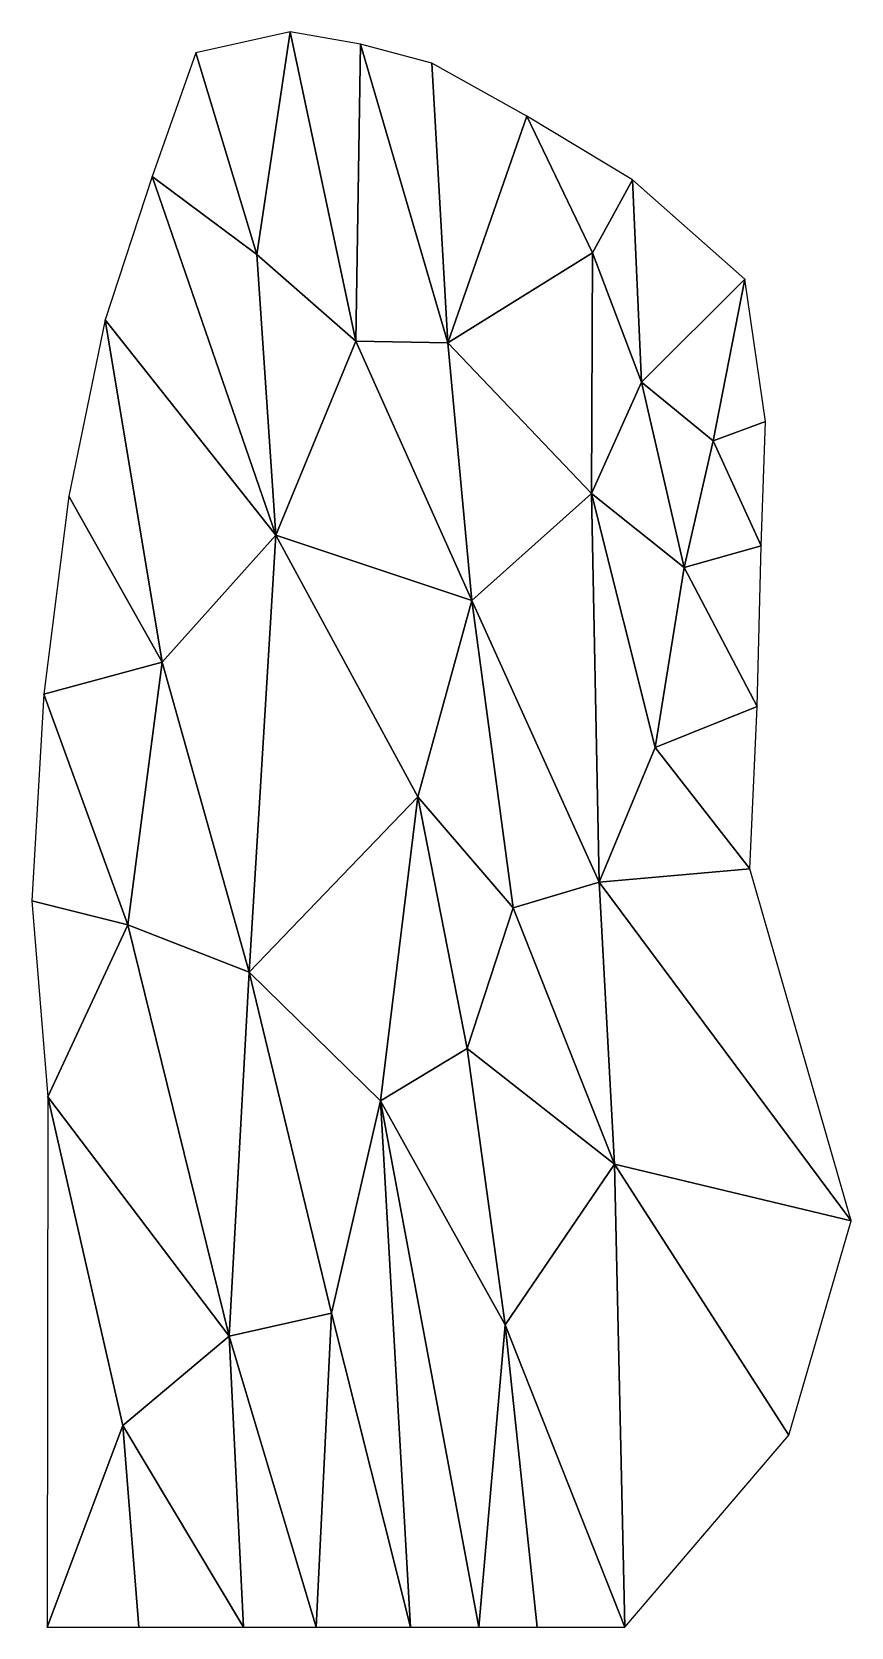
# Model space of a CAD drawing. Header units: metres. Extents: x 550953 to 551521, y 7816554 to 7817659.
import ezdxf

# ---------------------------------------------------------------- set-up
doc = ezdxf.new("R2010")
doc.units = ezdxf.units.M

msp = doc.modelspace()

# ---------------------------------------------------------------- linework, layer by layer
at = {"layer": 'SmallFault_Depth'}
for points in [[(551066.603516, 7817644.92578, -10550.40332), (551108.798096, 7817505.14795, -10508.095703), (551131.898438, 7817659.47266, -10383.323242)], [(551131.898438, 7817659.47266, -10383.323242), (551108.798096, 7817505.14795, -10508.095703), (551177.468994, 7817445.07764, -10329.095703)], [(551177.468994, 7817445.07764, -10329.095703), (551180.669678, 7817650.86035, -10258.273438), (551131.898438, 7817659.47266, -10383.323242)], [(551241.302734, 7817443.82031, -10126.487305), (551180.669678, 7817650.86035, -10258.273438), (551177.468994, 7817445.07764, -10329.095703)], [(551230.236328, 7817637.86719, -10133.916016), (551180.669678, 7817650.86035, -10258.273438), (551241.302734, 7817443.82031, -10126.487305)], [(551066.603516, 7817644.92578, -10550.40332), (551036.303955, 7817559.12891, -10714.674805), (551108.798096, 7817505.14795, -10508.095703)], [(551241.302734, 7817443.82031, -10126.487305), (551295.905273, 7817601.00488, -9978.935547), (551230.236328, 7817637.86719, -10133.916016)], [(551295.905273, 7817601.00488, -9978.935547), (551241.302734, 7817443.82031, -10126.487305), (551341.474609, 7817506.33984, -9895.339844)], [(551369.222656, 7817557.00781, -9829.345703), (551295.905273, 7817601.00488, -9978.935547), (551341.474609, 7817506.33984, -9895.339844)], [(551122.058594, 7817310.59375, -10559.50293), (551036.303955, 7817559.12891, -10714.674805), (551003.748047, 7817459.95703, -10870.277344)], [(551122.058594, 7817310.59375, -10559.50293), (551108.798096, 7817505.14795, -10508.095703), (551036.303955, 7817559.12891, -10714.674805)], [(551341.474609, 7817506.33984, -9895.339844), (551375.461426, 7817416.74219, -9855.679688), (551369.222656, 7817557.00781, -9829.345703)], [(551447.179688, 7817488.13281, -9713.237305), (551369.222656, 7817557.00781, -9829.345703), (551375.461426, 7817416.74219, -9855.679688)], [(551341.474609, 7817506.33984, -9895.339844), (551241.302734, 7817443.82031, -10126.487305), (551340.761719, 7817339.45703, -9931.913086)], [(551375.461426, 7817416.74219, -9855.679688), (551341.474609, 7817506.33984, -9895.339844), (551340.761719, 7817339.45703, -9931.913086)], [(551122.058594, 7817310.59375, -10559.50293), (551177.468994, 7817445.07764, -10329.095703), (551108.798096, 7817505.14795, -10508.095703)], [(551375.461426, 7817416.74219, -9855.679688), (551425.110596, 7817376.00439, -9768.211914), (551447.179688, 7817488.13281, -9713.237305)], [(551461.378418, 7817389.3877, -9694.879883), (551447.179688, 7817488.13281, -9713.237305), (551425.110596, 7817376.00439, -9768.211914)], [(550978.556641, 7817337.58984, -10979.431641), (551043.325317, 7817222.61572, -10797.324219), (551003.748047, 7817459.95703, -10870.277344)], [(551003.748047, 7817459.95703, -10870.277344), (551043.325317, 7817222.61572, -10797.324219), (551122.058594, 7817310.59375, -10559.50293)], [(551122.058594, 7817310.59375, -10559.50293), (551257.966797, 7817265.32031, -10131.945312), (551177.468994, 7817445.07764, -10329.095703)], [(551241.302734, 7817443.82031, -10126.487305), (551177.468994, 7817445.07764, -10329.095703), (551257.966797, 7817265.32031, -10131.945312)], [(551241.302734, 7817443.82031, -10126.487305), (551257.966797, 7817265.32031, -10131.945312), (551340.761719, 7817339.45703, -9931.913086)], [(551340.761719, 7817339.45703, -9931.913086), (551405.077148, 7817288.25537, -9818.02832), (551375.461426, 7817416.74219, -9855.679688)], [(551375.461426, 7817416.74219, -9855.679688), (551405.077148, 7817288.25537, -9818.02832), (551425.110596, 7817376.00439, -9768.211914)], [(551458.323853, 7817303.28125, -9713.166992), (551461.378418, 7817389.3877, -9694.879883), (551425.110596, 7817376.00439, -9768.211914)], [(551458.323853, 7817303.28125, -9713.166992), (551425.110596, 7817376.00439, -9768.211914), (551405.077148, 7817288.25537, -9818.02832)], [(550961.269531, 7817200.25, -11044.191406), (551043.325317, 7817222.61572, -10797.324219), (550978.556641, 7817337.58984, -10979.431641)], [(551346.150024, 7817069.93604, -9937.209961), (551340.761719, 7817339.45703, -9931.913086), (551257.966797, 7817265.32031, -10131.945312)], [(551340.761719, 7817339.45703, -9931.913086), (551385.053101, 7817163.36475, -9869.425781), (551405.077148, 7817288.25537, -9818.02832)], [(551385.053101, 7817163.36475, -9869.425781), (551340.761719, 7817339.45703, -9931.913086), (551346.150024, 7817069.93604, -9937.209961)], [(551122.058594, 7817310.59375, -10559.50293), (551043.325317, 7817222.61572, -10797.324219), (551103.517578, 7817007.55469, -10651.443359)], [(551103.517578, 7817007.55469, -10651.443359), (551220.550781, 7817129.10547, -10282.96582), (551122.058594, 7817310.59375, -10559.50293)], [(551257.966797, 7817265.32031, -10131.945312), (551122.058594, 7817310.59375, -10559.50293), (551220.550781, 7817129.10547, -10282.96582)], [(551405.077148, 7817288.25537, -9818.02832), (551455.640747, 7817191.76465, -9741.21875), (551458.323853, 7817303.28125, -9713.166992)], [(551385.053101, 7817163.36475, -9869.425781), (551455.640747, 7817191.76465, -9741.21875), (551405.077148, 7817288.25537, -9818.02832)], [(551257.966797, 7817265.32031, -10131.945312), (551220.550781, 7817129.10547, -10282.96582), (551286.478027, 7817052.14355, -10081.984375)], [(551257.966797, 7817265.32031, -10131.945312), (551286.478027, 7817052.14355, -10081.984375), (551346.150024, 7817069.93604, -9937.209961)], [(551043.325317, 7817222.61572, -10797.324219), (550961.269531, 7817200.25, -11044.191406), (551019.441406, 7817040.47363, -10894.09668)], [(551019.441406, 7817040.47363, -10894.09668), (551103.517578, 7817007.55469, -10651.443359), (551043.325317, 7817222.61572, -10797.324219)], [(550952.943359, 7817057.15234, -11078.841797), (551019.441406, 7817040.47363, -10894.09668), (550961.269531, 7817200.25, -11044.191406)], [(551455.640747, 7817191.76465, -9741.21875), (551385.053101, 7817163.36475, -9869.425781), (551450.529297, 7817079.14307, -9773.574219)], [(551385.053101, 7817163.36475, -9869.425781), (551346.150024, 7817069.93604, -9937.209961), (551450.529297, 7817079.14307, -9773.574219)], [(551194.499878, 7816918.34082, -10431.876953), (551220.550781, 7817129.10547, -10282.96582), (551103.517578, 7817007.55469, -10651.443359)], [(551194.499878, 7816918.34082, -10431.876953), (551254.72876, 7816954.76904, -10225.926758), (551220.550781, 7817129.10547, -10282.96582)], [(551220.550781, 7817129.10547, -10282.96582), (551254.72876, 7816954.76904, -10225.926758), (551286.478027, 7817052.14355, -10081.984375)], [(551450.529297, 7817079.14307, -9773.574219), (551346.150024, 7817069.93604, -9937.209961), (551520.744995, 7816835.13232, -9842.507812)], [(551356.783447, 7816874.43066, -10008.099609), (551346.150024, 7817069.93604, -9937.209961), (551286.478027, 7817052.14355, -10081.984375)], [(551346.150024, 7817069.93604, -9937.209961), (551356.783447, 7816874.43066, -10008.099609), (551520.744995, 7816835.13232, -9842.507812)], [(550952.943359, 7817057.15234, -11078.841797), (550964.037109, 7816921.21875, -11078.830078), (551019.441406, 7817040.47363, -10894.09668)], [(551286.478027, 7817052.14355, -10081.984375), (551254.72876, 7816954.76904, -10225.926758), (551356.783447, 7816874.43066, -10008.099609)], [(551089.770996, 7816755.38379, -10789.066406), (551019.441406, 7817040.47363, -10894.09668), (550964.037109, 7816921.21875, -11078.830078)], [(551089.770996, 7816755.38379, -10789.066406), (551103.517578, 7817007.55469, -10651.443359), (551019.441406, 7817040.47363, -10894.09668)], [(551160.592896, 7816771.30664, -10581.500977), (551103.517578, 7817007.55469, -10651.443359), (551089.770996, 7816755.38379, -10789.066406)], [(551160.592896, 7816771.30664, -10581.500977), (551194.499878, 7816918.34082, -10431.876953), (551103.517578, 7817007.55469, -10651.443359)], [(551194.499878, 7816918.34082, -10431.876953), (551281.071411, 7816763.1084, -10185.980469), (551254.72876, 7816954.76904, -10225.926758)], [(551281.071411, 7816763.1084, -10185.980469), (551356.783447, 7816874.43066, -10008.099609), (551254.72876, 7816954.76904, -10225.926758)], [(550964.037109, 7816921.21875, -11078.830078), (550963.524719, 7816553.58691, -11106.151367), (551015.894531, 7816693.4043, -10960.351562)], [(551089.770996, 7816755.38379, -10789.066406), (550964.037109, 7816921.21875, -11078.830078), (551015.894531, 7816693.4043, -10960.351562)], [(551194.499878, 7816918.34082, -10431.876953), (551160.592896, 7816771.30664, -10581.500977), (551215.402222, 7816553.58447, -10504.774414)], [(551262.706055, 7816553.5791, -10261.649414), (551281.071411, 7816763.1084, -10185.980469), (551194.499878, 7816918.34082, -10431.876953)], [(551194.499878, 7816918.34082, -10431.876953), (551215.402222, 7816553.58447, -10504.774414), (551262.706055, 7816553.5791, -10261.649414)], [(551356.783447, 7816874.43066, -10008.099609), (551281.071411, 7816763.1084, -10185.980469), (551364.016724, 7816553.57959, -10000.458984)], [(551356.783447, 7816874.43066, -10008.099609), (551364.016724, 7816553.57959, -10000.458984), (551477.649902, 7816686.57764, -9869.430664)], [(551356.783447, 7816874.43066, -10008.099609), (551477.649902, 7816686.57764, -9869.430664), (551520.744995, 7816835.13232, -9842.507812)], [(551160.592896, 7816771.30664, -10581.500977), (551089.770996, 7816755.38379, -10789.066406), (551150.01001, 7816553.58936, -10717.701172)], [(551150.01001, 7816553.58936, -10717.701172), (551215.402222, 7816553.58447, -10504.774414), (551160.592896, 7816771.30664, -10581.500977)], [(551089.770996, 7816755.38379, -10789.066406), (551015.894531, 7816693.4043, -10960.351562), (551099.631104, 7816553.58252, -10811.604492)], [(551089.770996, 7816755.38379, -10789.066406), (551099.631104, 7816553.58252, -10811.604492), (551150.01001, 7816553.58936, -10717.701172)], [(551281.071411, 7816763.1084, -10185.980469), (551262.706055, 7816553.5791, -10261.649414), (551303.254639, 7816553.58838, -10115.482422)], [(551281.071411, 7816763.1084, -10185.980469), (551303.254639, 7816553.58838, -10115.482422), (551364.016724, 7816553.57959, -10000.458984)], [(551027.128296, 7816553.58398, -10937.415039), (551015.894531, 7816693.4043, -10960.351562), (550963.524719, 7816553.58691, -11106.151367)], [(551099.631104, 7816553.58252, -10811.604492), (551015.894531, 7816693.4043, -10960.351562), (551027.128296, 7816553.58398, -10937.415039)]]:
    msp.add_3dface(points, dxfattribs=at)

doc.saveas('drawing.dxf')
